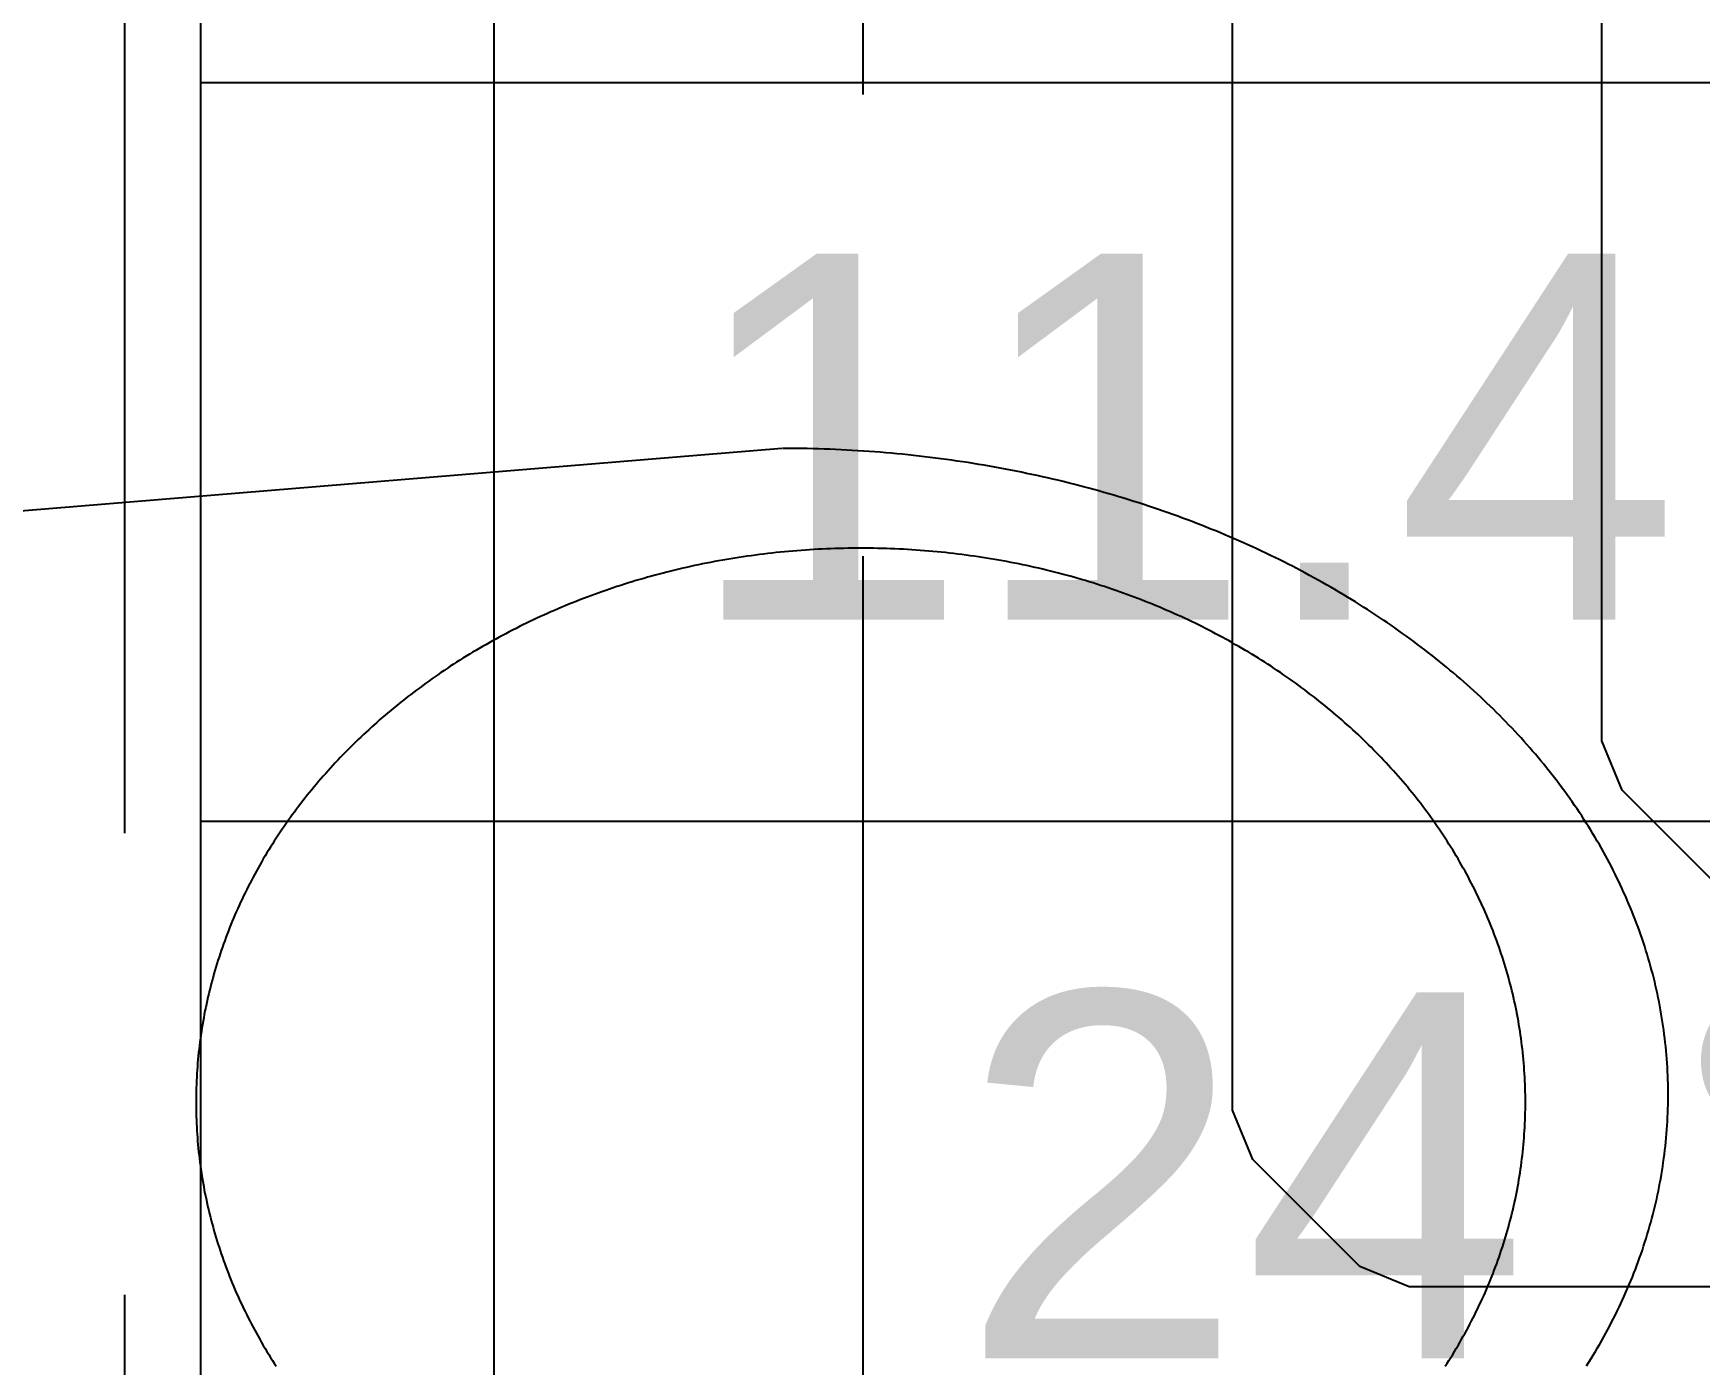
# Model space of a CAD drawing. Header units: millimetres. Extents: x 90740 to 167944, y -39332 to 25855.
# Drawn here: x 100143.1 to 100594.4, y 1480.2 to 1840.6 of the extents above; entities that cross this region are included whole.
import ezdxf

# ---------------------------------------------------------------- set-up
doc = ezdxf.new("R2010")
doc.units = ezdxf.units.MM
doc.linetypes.add('DASH', pattern=[75, 50, -25])
doc.layers.add('1__NP___MIESTNOSTIUK', color=7, linetype='Continuous')
doc.layers.add('PODLAHOVKA', color=7, linetype='Continuous')
doc.layers.add('XR$1$STANDARD', color=252, linetype='Continuous', lineweight=25)
doc.styles.add('ARIAL', font='arial.ttf')

# ---------------------------------------------------------------- blocks, each defined once
blk = doc.blocks.new('A$C90b3fe5d')
at = {"layer": 'XR$1$STANDARD', "linetype": 'Continuous', "lineweight": -2}
for p, q in [((1070.18, 5189.28), (742.23, 5162.25)), ((1070.8, 5189.28), (1070.38, 5189.28)), ((1072.35, 5189.27), (1070.8, 5189.28)), ((1073.9, 5189.26), (1072.35, 5189.27)), ((1075.44, 5189.24), (1073.9, 5189.26)), ((1076.99, 5189.21), (1075.44, 5189.24)), ((1078.53, 5189.17), (1076.99, 5189.21)), ((1080.07, 5189.13), (1078.53, 5189.17)), ((1081.61, 5189.08), (1080.07, 5189.13)), ((1083.14, 5189.03), (1081.61, 5189.08)), ((1084.68, 5188.96), (1083.14, 5189.03)), ((1086.21, 5188.89), (1084.68, 5188.96)), ((1087.73, 5188.82), (1086.21, 5188.89)), ((1089.26, 5188.73), (1087.73, 5188.82)), ((1090.78, 5188.64), (1089.26, 5188.73)), ((1092.3, 5188.54), (1090.78, 5188.64)), ((1093.82, 5188.44), (1092.3, 5188.54)), ((1095.33, 5188.33), (1093.82, 5188.44)), ((1096.84, 5188.21), (1095.33, 5188.33)), ((1098.35, 5188.08), (1096.84, 5188.21)), ((1099.85, 5187.95), (1098.35, 5188.08)), ((1101.36, 5187.81), (1099.85, 5187.95)), ((1102.86, 5187.67), (1101.36, 5187.81)), ((1104.35, 5187.52), (1102.86, 5187.67)), ((1105.85, 5187.36), (1104.35, 5187.52)), ((1107.34, 5187.19), (1105.85, 5187.36)), ((1108.83, 5187.02), (1107.34, 5187.19)), ((1110.31, 5186.84), (1108.83, 5187.02)), ((1111.79, 5186.66), (1110.31, 5186.84)), ((1113.27, 5186.46), (1111.79, 5186.66)), ((1114.74, 5186.26), (1113.27, 5186.46)), ((1116.22, 5186.06), (1114.74, 5186.26)), ((1117.69, 5185.85), (1116.22, 5186.06)), ((1119.15, 5185.63), (1117.69, 5185.85)), ((1120.61, 5185.41), (1119.15, 5185.63)), ((1122.07, 5185.17), (1120.61, 5185.41)), ((1123.53, 5184.94), (1122.07, 5185.17)), ((1124.98, 5184.69), (1123.53, 5184.94)), ((1126.43, 5184.44), (1124.98, 5184.69)), ((1127.87, 5184.19), (1126.43, 5184.44)), ((1129.32, 5183.92), (1127.87, 5184.19)), ((1130.76, 5183.65), (1129.32, 5183.92)), ((1132.19, 5183.38), (1130.76, 5183.65)), ((1133.62, 5183.1), (1132.19, 5183.38)), ((1135.05, 5182.81), (1133.62, 5183.1)), ((1136.47, 5182.51), (1135.05, 5182.81)), ((1137.9, 5182.21), (1136.47, 5182.51)), ((1139.31, 5181.91), (1137.9, 5182.21)), ((1140.73, 5181.59), (1139.31, 5181.91)), ((1142.14, 5181.27), (1140.73, 5181.59)), ((1143.54, 5180.95), (1142.14, 5181.27)), ((1144.94, 5180.62), (1143.54, 5180.95)), ((1146.34, 5180.28), (1144.94, 5180.62)), ((1147.74, 5179.94), (1146.34, 5180.28)), ((1149.13, 5179.59), (1147.74, 5179.94)), ((1150.52, 5179.23), (1149.13, 5179.59)), ((1151.9, 5178.87), (1150.52, 5179.23)), ((1153.28, 5178.5), (1151.9, 5178.87)), ((1154.65, 5178.13), (1153.28, 5178.5)), ((1156.02, 5177.75), (1154.65, 5178.13)), ((1157.39, 5177.36), (1156.02, 5177.75)), ((1158.75, 5176.97), (1157.39, 5177.36)), ((1160.11, 5176.58), (1158.75, 5176.97)), ((1161.47, 5176.17), (1160.11, 5176.58)), ((1162.82, 5175.76), (1161.47, 5176.17)), ((1164.17, 5175.35), (1162.82, 5175.76)), ((1165.51, 5174.93), (1164.17, 5175.35)), ((1166.85, 5174.5), (1165.51, 5174.93)), ((1168.18, 5174.07), (1166.85, 5174.5)), ((1169.51, 5173.63), (1168.18, 5174.07)), ((1170.83, 5173.19), (1169.51, 5173.63)), ((1172.16, 5172.74), (1170.83, 5173.19)), ((1173.47, 5172.28), (1172.16, 5172.74)), ((1174.78, 5171.82), (1173.47, 5172.28)), ((1176.09, 5171.36), (1174.78, 5171.82)), ((1177.39, 5170.89), (1176.09, 5171.36)), ((1178.69, 5170.41), (1177.39, 5170.89)), ((1179.99, 5169.93), (1178.69, 5170.41)), ((1181.28, 5169.44), (1179.99, 5169.93)), ((1182.56, 5168.94), (1181.28, 5169.44)), ((1183.84, 5168.44), (1182.56, 5168.94)), ((1185.12, 5167.94), (1183.84, 5168.44)), ((1186.39, 5167.43), (1185.12, 5167.94)), ((1187.66, 5166.91), (1186.39, 5167.43)), ((1188.92, 5166.39), (1187.66, 5166.91)), ((1190.17, 5165.87), (1188.92, 5166.39)), ((1191.43, 5165.33), (1190.17, 5165.87)), ((1192.67, 5164.8), (1191.43, 5165.33)), ((1193.92, 5164.26), (1192.67, 5164.8)), ((1195.15, 5163.71), (1193.92, 5164.26)), ((1196.39, 5163.15), (1195.15, 5163.71)), ((1197.61, 5162.6), (1196.39, 5163.15)), ((1198.84, 5162.03), (1197.61, 5162.6)), ((1048.71, 5157.98), (1047.63, 5157.76)), ((1049.79, 5158.2), (1048.71, 5157.98)), ((1050.88, 5158.41), (1049.79, 5158.2)), ((1051.97, 5158.61), (1050.88, 5158.41)), ((1053.06, 5158.82), (1051.97, 5158.61)), ((1054.16, 5159.01), (1053.06, 5158.82)), ((1055.26, 5159.2), (1054.16, 5159.01)), ((1056.35, 5159.39), (1055.26, 5159.2)), ((1057.46, 5159.57), (1056.35, 5159.39)), ((1058.56, 5159.74), (1057.46, 5159.57)), ((1059.67, 5159.91), (1058.56, 5159.74)), ((1060.78, 5160.07), (1059.67, 5159.91)), ((1061.89, 5160.22), (1060.78, 5160.07)), ((1063, 5160.38), (1061.89, 5160.22)), ((1064.12, 5160.52), (1063, 5160.38)), ((1065.24, 5160.66), (1064.12, 5160.52)), ((1066.36, 5160.79), (1065.24, 5160.66)), ((1067.48, 5160.92), (1066.36, 5160.79)), ((1068.61, 5161.04), (1067.48, 5160.92)), ((1069.73, 5161.16), (1068.61, 5161.04)), ((1070.86, 5161.27), (1069.73, 5161.16)), ((1071.99, 5161.38), (1070.86, 5161.27)), ((1073.13, 5161.47), (1071.99, 5161.38)), ((1074.26, 5161.57), (1073.13, 5161.47)), ((1075.4, 5161.66), (1074.26, 5161.57)), ((1076.54, 5161.74), (1075.4, 5161.66)), ((1077.68, 5161.81), (1076.54, 5161.74)), ((1078.83, 5161.88), (1077.68, 5161.81)), ((1079.97, 5161.94), (1078.83, 5161.88)), ((1081.12, 5162), (1079.97, 5161.94)), ((1082.27, 5162.05), (1081.12, 5162)), ((1083.42, 5162.1), (1082.27, 5162.05)), ((1084.57, 5162.14), (1083.42, 5162.1)), ((1085.73, 5162.17), (1084.57, 5162.14)), ((1086.89, 5162.2), (1085.73, 5162.17)), ((1088.04, 5162.22), (1086.89, 5162.2)), ((1089.21, 5162.24), (1088.04, 5162.22)), ((1090.37, 5162.25), (1089.21, 5162.24)), ((1091.53, 5162.25), (1090.37, 5162.25)), ((1092.7, 5162.25), (1091.53, 5162.25)), ((1091.53, 5162.25), (1091.53, 5162.25)), ((1093.86, 5162.24), (1092.7, 5162.25)), ((1095.02, 5162.22), (1093.86, 5162.24)), ((1096.18, 5162.2), (1095.02, 5162.22)), ((1097.33, 5162.17), (1096.18, 5162.2)), ((1098.49, 5162.14), (1097.33, 5162.17)), ((1099.64, 5162.1), (1098.49, 5162.14)), ((1100.79, 5162.05), (1099.64, 5162.1)), ((1101.94, 5162), (1100.79, 5162.05)), ((1103.09, 5161.94), (1101.94, 5162)), ((1104.24, 5161.88), (1103.09, 5161.94)), ((1105.38, 5161.81), (1104.24, 5161.88)), ((1106.52, 5161.74), (1105.38, 5161.81)), ((1107.66, 5161.66), (1106.52, 5161.74)), ((1108.8, 5161.57), (1107.66, 5161.66)), ((1109.94, 5161.47), (1108.8, 5161.57)), ((1111.07, 5161.38), (1109.94, 5161.47)), ((1112.2, 5161.27), (1111.07, 5161.38)), ((1113.33, 5161.16), (1112.2, 5161.27)), ((1114.46, 5161.04), (1113.33, 5161.16)), ((1115.58, 5160.92), (1114.46, 5161.04)), ((1116.7, 5160.79), (1115.58, 5160.92)), ((1117.83, 5160.66), (1116.7, 5160.79)), ((1118.94, 5160.52), (1117.83, 5160.66)), ((1120.06, 5160.38), (1118.94, 5160.52)), ((1121.17, 5160.22), (1120.06, 5160.38)), ((1122.29, 5160.07), (1121.17, 5160.22)), ((1123.39, 5159.91), (1122.29, 5160.07)), ((1124.5, 5159.74), (1123.39, 5159.91)), ((1125.61, 5159.57), (1124.5, 5159.74)), ((1126.71, 5159.39), (1125.61, 5159.57)), ((1127.81, 5159.2), (1126.71, 5159.39)), ((1128.91, 5159.01), (1127.81, 5159.2)), ((1130, 5158.82), (1128.91, 5159.01)), ((1131.09, 5158.61), (1130, 5158.82)), ((1132.18, 5158.41), (1131.09, 5158.61)), ((1133.27, 5158.2), (1132.18, 5158.41)), ((1134.35, 5157.98), (1133.27, 5158.2)), ((1135.44, 5157.76), (1134.35, 5157.98)), ((1200.06, 5161.46), (1198.84, 5162.03)), ((1201.27, 5160.89), (1200.06, 5161.46)), ((1202.48, 5160.31), (1201.27, 5160.89)), ((1203.68, 5159.73), (1202.48, 5160.31)), ((1204.88, 5159.14), (1203.68, 5159.73)), ((1206.07, 5158.54), (1204.88, 5159.14)), ((1207.26, 5157.94), (1206.07, 5158.54)), ((1208.44, 5157.34), (1207.26, 5157.94)), ((1030.68, 5153.46), (1029.64, 5153.15)), ((1031.72, 5153.77), (1030.68, 5153.46)), ((1032.76, 5154.07), (1031.72, 5153.77)), ((1033.8, 5154.37), (1032.76, 5154.07)), ((1034.85, 5154.66), (1033.8, 5154.37)), ((1035.9, 5154.95), (1034.85, 5154.66)), ((1036.95, 5155.23), (1035.9, 5154.95)), ((1038.01, 5155.51), (1036.95, 5155.23)), ((1039.06, 5155.78), (1038.01, 5155.51)), ((1040.12, 5156.04), (1039.06, 5155.78)), ((1041.19, 5156.3), (1040.12, 5156.04)), ((1042.25, 5156.56), (1041.19, 5156.3)), ((1043.32, 5156.81), (1042.25, 5156.56)), ((1044.4, 5157.05), (1043.32, 5156.81)), ((1045.47, 5157.29), (1044.4, 5157.05)), ((1046.55, 5157.53), (1045.47, 5157.29)), ((1047.63, 5157.76), (1046.55, 5157.53)), ((1136.52, 5157.53), (1135.44, 5157.76)), ((1137.59, 5157.29), (1136.52, 5157.53)), ((1138.67, 5157.05), (1137.59, 5157.29)), ((1139.74, 5156.81), (1138.67, 5157.05)), ((1140.81, 5156.56), (1139.74, 5156.81)), ((1141.88, 5156.3), (1140.81, 5156.56)), ((1142.94, 5156.04), (1141.88, 5156.3)), ((1144, 5155.78), (1142.94, 5156.04)), ((1145.06, 5155.51), (1144, 5155.78)), ((1146.11, 5155.23), (1145.06, 5155.51)), ((1147.17, 5154.95), (1146.11, 5155.23)), ((1148.22, 5154.66), (1147.17, 5154.95)), ((1149.26, 5154.37), (1148.22, 5154.66)), ((1150.31, 5154.07), (1149.26, 5154.37)), ((1151.35, 5153.77), (1150.31, 5154.07)), ((1152.39, 5153.46), (1151.35, 5153.77)), ((1153.42, 5153.15), (1152.39, 5153.46)), ((1209.61, 5156.73), (1208.44, 5157.34)), ((1210.79, 5156.11), (1209.61, 5156.73)), ((1211.95, 5155.49), (1210.79, 5156.11)), ((1213.11, 5154.87), (1211.95, 5155.49)), ((1214.27, 5154.24), (1213.11, 5154.87)), ((1215.42, 5153.61), (1214.27, 5154.24)), ((1216.56, 5152.97), (1215.42, 5153.61)), ((1017.45, 5149), (1016.46, 5148.62)), ((1018.45, 5149.37), (1017.45, 5149)), ((1019.45, 5149.74), (1018.45, 5149.37)), ((1020.46, 5150.1), (1019.45, 5149.74)), ((1021.47, 5150.46), (1020.46, 5150.1)), ((1022.48, 5150.81), (1021.47, 5150.46)), ((1023.49, 5151.16), (1022.48, 5150.81)), ((1024.51, 5151.51), (1023.49, 5151.16)), ((1025.53, 5151.84), (1024.51, 5151.51)), ((1026.55, 5152.18), (1025.53, 5151.84)), ((1027.58, 5152.51), (1026.55, 5152.18)), ((1028.61, 5152.83), (1027.58, 5152.51)), ((1029.64, 5153.15), (1028.61, 5152.83)), ((1154.45, 5152.83), (1153.42, 5153.15)), ((1155.48, 5152.51), (1154.45, 5152.83)), ((1156.51, 5152.18), (1155.48, 5152.51)), ((1157.53, 5151.84), (1156.51, 5152.18)), ((1158.55, 5151.51), (1157.53, 5151.84)), ((1159.57, 5151.16), (1158.55, 5151.51)), ((1160.58, 5150.81), (1159.57, 5151.16)), ((1161.6, 5150.46), (1160.58, 5150.81)), ((1162.6, 5150.1), (1161.6, 5150.46)), ((1163.61, 5149.74), (1162.6, 5150.1)), ((1164.61, 5149.37), (1163.61, 5149.74)), ((1165.61, 5149), (1164.61, 5149.37)), ((1166.6, 5148.62), (1165.61, 5149)), ((1217.7, 5152.32), (1216.56, 5152.97)), ((1218.84, 5151.67), (1217.7, 5152.32)), ((1219.96, 5151.02), (1218.84, 5151.67)), ((1221.09, 5150.36), (1219.96, 5151.02)), ((1222.2, 5149.7), (1221.09, 5150.36)), ((1223.32, 5149.03), (1222.2, 5149.7)), ((1224.42, 5148.36), (1223.32, 5149.03)), ((1006.69, 5144.58), (1005.73, 5144.14)), ((1007.65, 5145), (1006.69, 5144.58)), ((1008.62, 5145.42), (1007.65, 5145)), ((1009.59, 5145.84), (1008.62, 5145.42)), ((1010.56, 5146.25), (1009.59, 5145.84)), ((1011.53, 5146.66), (1010.56, 5146.25)), ((1012.51, 5147.06), (1011.53, 5146.66)), ((1013.49, 5147.46), (1012.51, 5147.06)), ((1014.48, 5147.85), (1013.49, 5147.46)), ((1015.47, 5148.24), (1014.48, 5147.85)), ((1016.46, 5148.62), (1015.47, 5148.24)), ((1167.6, 5148.24), (1166.6, 5148.62)), ((1168.58, 5147.85), (1167.6, 5148.24)), ((1169.57, 5147.46), (1168.58, 5147.85)), ((1170.55, 5147.06), (1169.57, 5147.46)), ((1171.53, 5146.66), (1170.55, 5147.06)), ((1172.5, 5146.25), (1171.53, 5146.66)), ((1173.48, 5145.84), (1172.5, 5146.25)), ((1174.45, 5145.42), (1173.48, 5145.84)), ((1175.41, 5145), (1174.45, 5145.42)), ((1176.37, 5144.58), (1175.41, 5145)), ((1177.33, 5144.14), (1176.37, 5144.58)), ((1225.52, 5147.68), (1224.42, 5148.36)), ((1226.62, 5146.99), (1225.52, 5147.68)), ((1227.71, 5146.31), (1226.62, 5146.99)), ((1228.79, 5145.62), (1227.71, 5146.31)), ((1229.87, 5144.92), (1228.79, 5145.62)), ((1230.94, 5144.22), (1229.87, 5144.92)), ((997.27, 5140.06), (996.35, 5139.58)), ((998.2, 5140.53), (997.27, 5140.06)), ((999.12, 5141), (998.2, 5140.53)), ((1000.06, 5141.46), (999.12, 5141)), ((1000.99, 5141.92), (1000.06, 5141.46)), ((1001.94, 5142.38), (1000.99, 5141.92)), ((1002.88, 5142.82), (1001.94, 5142.38)), ((1003.83, 5143.27), (1002.88, 5142.82)), ((1004.78, 5143.71), (1003.83, 5143.27)), ((1005.73, 5144.14), (1004.78, 5143.71)), ((1178.28, 5143.71), (1177.33, 5144.14)), ((1179.24, 5143.27), (1178.28, 5143.71)), ((1180.18, 5142.82), (1179.24, 5143.27)), ((1181.13, 5142.38), (1180.18, 5142.82)), ((1182.07, 5141.92), (1181.13, 5142.38)), ((1183.01, 5141.46), (1182.07, 5141.92)), ((1183.94, 5141), (1183.01, 5141.46)), ((1184.87, 5140.53), (1183.94, 5141)), ((1185.79, 5140.06), (1184.87, 5140.53)), ((1186.72, 5139.58), (1185.79, 5140.06)), ((1232.01, 5143.51), (1230.94, 5144.22)), ((1233.07, 5142.8), (1232.01, 5143.51)), ((1234.12, 5142.09), (1233.07, 5142.8)), ((1235.17, 5141.37), (1234.12, 5142.09)), ((1236.21, 5140.64), (1235.17, 5141.37)), ((1237.25, 5139.91), (1236.21, 5140.64)), ((1238.28, 5139.18), (1237.25, 5139.91)), ((989.1, 5135.61), (988.22, 5135.1)), ((990, 5136.12), (989.1, 5135.61)), ((990.89, 5136.63), (990, 5136.12)), ((991.79, 5137.13), (990.89, 5136.63)), ((992.7, 5137.63), (991.79, 5137.13)), ((993.6, 5138.13), (992.7, 5137.63)), ((994.51, 5138.62), (993.6, 5138.13)), ((995.43, 5139.1), (994.51, 5138.62)), ((996.35, 5139.58), (995.43, 5139.1)), ((1187.63, 5139.1), (1186.72, 5139.58)), ((1188.55, 5138.62), (1187.63, 5139.1)), ((1189.46, 5138.13), (1188.55, 5138.62)), ((1190.37, 5137.63), (1189.46, 5138.13)), ((1191.27, 5137.13), (1190.37, 5137.63)), ((1192.17, 5136.63), (1191.27, 5137.13)), ((1193.07, 5136.12), (1192.17, 5136.63)), ((1193.96, 5135.61), (1193.07, 5136.12)), ((1194.85, 5135.1), (1193.96, 5135.61)), ((1239.3, 5138.44), (1238.28, 5139.18)), ((1240.32, 5137.7), (1239.3, 5138.44)), ((1241.33, 5136.96), (1240.32, 5137.7)), ((1242.34, 5136.2), (1241.33, 5136.96)), ((1243.34, 5135.45), (1242.34, 5136.2)), ((1244.33, 5134.69), (1243.34, 5135.45)), ((981.25, 5130.81), (980.4, 5130.26)), ((982.11, 5131.36), (981.25, 5130.81)), ((982.97, 5131.91), (982.11, 5131.36)), ((983.83, 5132.45), (982.97, 5131.91)), ((984.7, 5132.99), (983.83, 5132.45)), ((985.58, 5133.52), (984.7, 5132.99)), ((986.45, 5134.05), (985.58, 5133.52)), ((987.33, 5134.57), (986.45, 5134.05)), ((988.22, 5135.1), (987.33, 5134.57)), ((1195.73, 5134.57), (1194.85, 5135.1)), ((1196.61, 5134.05), (1195.73, 5134.57)), ((1197.49, 5133.52), (1196.61, 5134.05)), ((1198.36, 5132.99), (1197.49, 5133.52)), ((1199.23, 5132.45), (1198.36, 5132.99)), ((1200.09, 5131.91), (1199.23, 5132.45)), ((1200.95, 5131.36), (1200.09, 5131.91)), ((1201.81, 5130.81), (1200.95, 5131.36)), ((1202.66, 5130.26), (1201.81, 5130.81)), ((1245.32, 5133.93), (1244.33, 5134.69)), ((1246.3, 5133.16), (1245.32, 5133.93)), ((1247.28, 5132.39), (1246.3, 5133.16)), ((1248.24, 5131.61), (1247.28, 5132.39)), ((1249.21, 5130.83), (1248.24, 5131.61)), ((1250.16, 5130.04), (1249.21, 5130.83)), ((974.55, 5126.26), (973.73, 5125.67)), ((975.38, 5126.84), (974.55, 5126.26)), ((976.2, 5127.42), (975.38, 5126.84)), ((977.03, 5128), (976.2, 5127.42)), ((977.87, 5128.57), (977.03, 5128)), ((978.71, 5129.13), (977.87, 5128.57)), ((979.55, 5129.7), (978.71, 5129.13)), ((980.4, 5130.26), (979.55, 5129.7)), ((1203.51, 5129.7), (1202.66, 5130.26)), ((1204.35, 5129.13), (1203.51, 5129.7)), ((1205.19, 5128.57), (1204.35, 5129.13)), ((1206.03, 5128), (1205.19, 5128.57)), ((1206.86, 5127.42), (1206.03, 5128)), ((1207.69, 5126.84), (1206.86, 5127.42)), ((1208.51, 5126.26), (1207.69, 5126.84)), ((1209.33, 5125.67), (1208.51, 5126.26)), ((1251.11, 5129.25), (1250.16, 5130.04)), ((1252.06, 5128.46), (1251.11, 5129.25)), ((1252.99, 5127.66), (1252.06, 5128.46)), ((1253.92, 5126.86), (1252.99, 5127.66)), ((1254.85, 5126.06), (1253.92, 5126.86)), ((968.91, 5122.06), (968.13, 5121.45)), ((969.71, 5122.67), (968.91, 5122.06)), ((970.5, 5123.28), (969.71, 5122.67)), ((971.3, 5123.88), (970.5, 5123.28)), ((972.11, 5124.48), (971.3, 5123.88)), ((972.92, 5125.08), (972.11, 5124.48)), ((973.73, 5125.67), (972.92, 5125.08)), ((1210.14, 5125.08), (1209.33, 5125.67)), ((1210.95, 5124.48), (1210.14, 5125.08)), ((1211.76, 5123.88), (1210.95, 5124.48)), ((1212.56, 5123.28), (1211.76, 5123.88)), ((1213.36, 5122.67), (1212.56, 5123.28)), ((1214.15, 5122.06), (1213.36, 5122.67)), ((1214.94, 5121.45), (1214.15, 5122.06)), ((1255.77, 5125.25), (1254.85, 5126.06)), ((1256.68, 5124.43), (1255.77, 5125.25)), ((1257.58, 5123.61), (1256.68, 5124.43)), ((1258.48, 5122.79), (1257.58, 5123.61)), ((1259.37, 5121.96), (1258.48, 5122.79)), ((1260.25, 5121.13), (1259.37, 5121.96)), ((963.49, 5117.68), (962.73, 5117.03)), ((964.25, 5118.31), (963.49, 5117.68)), ((965.02, 5118.95), (964.25, 5118.31)), ((965.79, 5119.58), (965.02, 5118.95)), ((966.56, 5120.21), (965.79, 5119.58)), ((967.34, 5120.83), (966.56, 5120.21)), ((968.13, 5121.45), (967.34, 5120.83)), ((1215.72, 5120.83), (1214.94, 5121.45)), ((1216.5, 5120.21), (1215.72, 5120.83)), ((1217.27, 5119.58), (1216.5, 5120.21)), ((1218.05, 5118.95), (1217.27, 5119.58)), ((1218.81, 5118.31), (1218.05, 5118.95)), ((1219.57, 5117.68), (1218.81, 5118.31)), ((1220.33, 5117.03), (1219.57, 5117.68)), ((1261.13, 5120.3), (1260.25, 5121.13)), ((1262, 5119.46), (1261.13, 5120.3)), ((1262.87, 5118.62), (1262, 5119.46)), ((1263.72, 5117.78), (1262.87, 5118.62)), ((1264.58, 5116.93), (1263.72, 5117.78)), ((958.29, 5113.11), (957.57, 5112.44)), ((959.02, 5113.77), (958.29, 5113.11)), ((959.75, 5114.43), (959.02, 5113.77)), ((960.49, 5115.09), (959.75, 5114.43)), ((961.24, 5115.74), (960.49, 5115.09)), ((961.98, 5116.39), (961.24, 5115.74)), ((962.73, 5117.03), (961.98, 5116.39)), ((1221.08, 5116.39), (1220.33, 5117.03)), ((1221.83, 5115.74), (1221.08, 5116.39)), ((1222.57, 5115.09), (1221.83, 5115.74)), ((1223.31, 5114.43), (1222.57, 5115.09)), ((1224.04, 5113.77), (1223.31, 5114.43)), ((1224.77, 5113.11), (1224.04, 5113.77)), ((1225.49, 5112.44), (1224.77, 5113.11)), ((1265.42, 5116.07), (1264.58, 5116.93)), ((1266.26, 5115.21), (1265.42, 5116.07)), ((1267.09, 5114.35), (1266.26, 5115.21)), ((1267.91, 5113.49), (1267.09, 5114.35)), ((1268.73, 5112.62), (1267.91, 5113.49)), ((953.33, 5108.36), (952.63, 5107.66)), ((954.02, 5109.04), (953.33, 5108.36)), ((954.72, 5109.73), (954.02, 5109.04)), ((955.43, 5110.41), (954.72, 5109.73)), ((956.13, 5111.09), (955.43, 5110.41)), ((956.85, 5111.77), (956.13, 5111.09)), ((957.57, 5112.44), (956.85, 5111.77)), ((1226.21, 5111.77), (1225.49, 5112.44)), ((1226.93, 5111.09), (1226.21, 5111.77)), ((1227.64, 5110.41), (1226.93, 5111.09)), ((1228.34, 5109.73), (1227.64, 5110.41)), ((1229.04, 5109.04), (1228.34, 5109.73)), ((1229.74, 5108.36), (1229.04, 5109.04)), ((1230.43, 5107.66), (1229.74, 5108.36)), ((1269.53, 5111.75), (1268.73, 5112.62)), ((1270.34, 5110.87), (1269.53, 5111.75)), ((1271.13, 5109.99), (1270.34, 5110.87)), ((1271.92, 5109.11), (1271.13, 5109.99)), ((1272.7, 5108.22), (1271.92, 5109.11)), ((1273.47, 5107.33), (1272.7, 5108.22)), ((949.26, 5104.15), (948.6, 5103.43)), ((949.92, 5104.86), (949.26, 5104.15)), ((950.59, 5105.56), (949.92, 5104.86)), ((951.27, 5106.27), (950.59, 5105.56)), ((951.95, 5106.97), (951.27, 5106.27)), ((952.63, 5107.66), (951.95, 5106.97)), ((1231.11, 5106.97), (1230.43, 5107.66)), ((1231.79, 5106.27), (1231.11, 5106.97)), ((1232.47, 5105.56), (1231.79, 5106.27)), ((1233.14, 5104.86), (1232.47, 5105.56)), ((1233.81, 5104.15), (1233.14, 5104.86)), ((1234.47, 5103.43), (1233.81, 5104.15)), ((1274.24, 5106.44), (1273.47, 5107.33)), ((1275, 5105.54), (1274.24, 5106.44)), ((1275.75, 5104.64), (1275, 5105.54)), ((1276.5, 5103.73), (1275.75, 5104.64)), ((1277.23, 5102.82), (1276.5, 5103.73)), ((945.37, 5099.81), (944.74, 5099.08)), ((946.01, 5100.55), (945.37, 5099.81)), ((946.65, 5101.27), (946.01, 5100.55)), ((947.29, 5102), (946.65, 5101.27)), ((947.94, 5102.72), (947.29, 5102)), ((948.6, 5103.43), (947.94, 5102.72)), ((1235.12, 5102.72), (1234.47, 5103.43)), ((1235.77, 5102), (1235.12, 5102.72)), ((1236.42, 5101.27), (1235.77, 5102)), ((1237.06, 5100.55), (1236.42, 5101.27)), ((1237.69, 5099.81), (1237.06, 5100.55)), ((1238.32, 5099.08), (1237.69, 5099.81)), ((1277.96, 5101.91), (1277.23, 5102.82)), ((1278.69, 5100.99), (1277.96, 5101.91)), ((1279.4, 5100.07), (1278.69, 5100.99)), ((1280.11, 5099.15), (1279.4, 5100.07)), ((1280.81, 5098.23), (1280.11, 5099.15)), ((941.07, 5094.61), (940.48, 5093.86)), ((941.67, 5095.36), (941.07, 5094.61)), ((942.27, 5096.11), (941.67, 5095.36)), ((942.88, 5096.86), (942.27, 5096.11)), ((943.5, 5097.6), (942.88, 5096.86)), ((944.12, 5098.34), (943.5, 5097.6)), ((944.74, 5099.08), (944.12, 5098.34)), ((1238.95, 5098.34), (1238.32, 5099.08)), ((1239.57, 5097.6), (1238.95, 5098.34)), ((1240.18, 5096.86), (1239.57, 5097.6)), ((1240.79, 5096.11), (1240.18, 5096.86)), ((1241.39, 5095.36), (1240.79, 5096.11)), ((1241.99, 5094.61), (1241.39, 5095.36)), ((1242.59, 5093.86), (1241.99, 5094.61)), ((1281.51, 5097.3), (1280.81, 5098.23)), ((1282.19, 5096.36), (1281.51, 5097.3)), ((1282.87, 5095.43), (1282.19, 5096.36)), ((1283.54, 5094.49), (1282.87, 5095.43)), ((938.16, 5090.8), (937.59, 5090.03)), ((938.73, 5091.57), (938.16, 5090.8)), ((939.31, 5092.33), (938.73, 5091.57)), ((939.89, 5093.1), (939.31, 5092.33)), ((940.48, 5093.86), (939.89, 5093.1)), ((1243.17, 5093.1), (1242.59, 5093.86)), ((1243.76, 5092.33), (1243.17, 5093.1)), ((1244.33, 5091.57), (1243.76, 5092.33)), ((1244.91, 5090.8), (1244.33, 5091.57)), ((1245.47, 5090.03), (1244.91, 5090.8)), ((1284.2, 5093.54), (1283.54, 5094.49)), ((1284.86, 5092.6), (1284.2, 5093.54)), ((1285.51, 5091.65), (1284.86, 5092.6)), ((1286.15, 5090.7), (1285.51, 5091.65)), ((1286.78, 5089.74), (1286.15, 5090.7)), ((934.84, 5086.13), (934.31, 5085.34)), ((935.38, 5086.91), (934.84, 5086.13)), ((935.92, 5087.7), (935.38, 5086.91)), ((936.47, 5088.48), (935.92, 5087.7)), ((937.03, 5089.25), (936.47, 5088.48)), ((937.59, 5090.03), (937.03, 5089.25)), ((1246.03, 5089.25), (1245.47, 5090.03)), ((1246.59, 5088.48), (1246.03, 5089.25)), ((1247.14, 5087.7), (1246.59, 5088.48)), ((1247.68, 5086.91), (1247.14, 5087.7)), ((1248.22, 5086.13), (1247.68, 5086.91)), ((1248.76, 5085.34), (1248.22, 5086.13)), ((1287.4, 5088.78), (1286.78, 5089.74)), ((1288.02, 5087.82), (1287.4, 5088.78)), ((1288.63, 5086.85), (1288.02, 5087.82)), ((1289.23, 5085.89), (1288.63, 5086.85)), ((1289.82, 5084.91), (1289.23, 5085.89)), ((931.72, 5081.34), (931.22, 5080.54)), ((932.23, 5082.15), (931.72, 5081.34)), ((932.74, 5082.95), (932.23, 5082.15)), ((933.26, 5083.75), (932.74, 5082.95)), ((933.78, 5084.54), (933.26, 5083.75)), ((934.31, 5085.34), (933.78, 5084.54)), ((1249.28, 5084.54), (1248.76, 5085.34)), ((1249.81, 5083.75), (1249.28, 5084.54)), ((1250.32, 5082.95), (1249.81, 5083.75)), ((1250.83, 5082.15), (1250.32, 5082.95)), ((1251.34, 5081.34), (1250.83, 5082.15)), ((1251.84, 5080.54), (1251.34, 5081.34)), ((1290.41, 5083.94), (1289.82, 5084.91)), ((1290.99, 5082.96), (1290.41, 5083.94)), ((1291.56, 5081.98), (1290.99, 5082.96)), ((1292.12, 5081), (1291.56, 5081.98)), ((929.28, 5077.28), (928.81, 5076.46)), ((929.76, 5078.1), (929.28, 5077.28)), ((930.24, 5078.91), (929.76, 5078.1)), ((930.73, 5079.73), (930.24, 5078.91)), ((931.22, 5080.54), (930.73, 5079.73)), ((1252.33, 5079.73), (1251.84, 5080.54)), ((1252.82, 5078.91), (1252.33, 5079.73)), ((1253.3, 5078.1), (1252.82, 5078.91)), ((1253.78, 5077.28), (1253.3, 5078.1)), ((1254.25, 5076.46), (1253.78, 5077.28)), ((1292.67, 5080.01), (1292.12, 5081)), ((1293.22, 5079.02), (1292.67, 5080.01)), ((1293.76, 5078.03), (1293.22, 5079.02)), ((1294.29, 5077.03), (1293.76, 5078.03)), ((1294.81, 5076.03), (1294.29, 5077.03)), ((926.54, 5072.31), (926.11, 5071.47)), ((926.98, 5073.15), (926.54, 5072.31)), ((927.43, 5073.98), (926.98, 5073.15)), ((927.89, 5074.81), (927.43, 5073.98)), ((928.35, 5075.63), (927.89, 5074.81)), ((928.81, 5076.46), (928.35, 5075.63)), ((1254.72, 5075.63), (1254.25, 5076.46)), ((1255.18, 5074.81), (1254.72, 5075.63)), ((1255.63, 5073.98), (1255.18, 5074.81)), ((1256.08, 5073.15), (1255.63, 5073.98)), ((1256.52, 5072.31), (1256.08, 5073.15)), ((1256.96, 5071.47), (1256.52, 5072.31)), ((1295.32, 5075.03), (1294.81, 5076.03)), ((1295.83, 5074.03), (1295.32, 5075.03)), ((1296.32, 5073.02), (1295.83, 5074.03)), ((1296.81, 5072.01), (1296.32, 5073.02)), ((924.42, 5068.1), (924.02, 5067.25)), ((924.83, 5068.95), (924.42, 5068.1)), ((925.25, 5069.79), (924.83, 5068.95)), ((925.68, 5070.63), (925.25, 5069.79)), ((926.11, 5071.47), (925.68, 5070.63)), ((1257.39, 5070.63), (1256.96, 5071.47)), ((1257.81, 5069.79), (1257.39, 5070.63)), ((1258.23, 5068.95), (1257.81, 5069.79)), ((1258.64, 5068.1), (1258.23, 5068.95)), ((1259.05, 5067.25), (1258.64, 5068.1)), ((1297.29, 5070.99), (1296.81, 5072.01)), ((1297.77, 5069.98), (1297.29, 5070.99)), ((1298.23, 5068.96), (1297.77, 5069.98)), ((1298.69, 5067.94), (1298.23, 5068.96)), ((1299.13, 5066.91), (1298.69, 5067.94)), ((922.45, 5063.82), (922.08, 5062.96)), ((922.84, 5064.68), (922.45, 5063.82)), ((923.22, 5065.54), (922.84, 5064.68)), ((923.62, 5066.4), (923.22, 5065.54)), ((924.02, 5067.25), (923.62, 5066.4)), ((1259.45, 5066.4), (1259.05, 5067.25)), ((1259.84, 5065.54), (1259.45, 5066.4)), ((1260.23, 5064.68), (1259.84, 5065.54)), ((1260.61, 5063.82), (1260.23, 5064.68)), ((1260.98, 5062.96), (1260.61, 5063.82)), ((1299.57, 5065.89), (1299.13, 5066.91)), ((1300, 5064.86), (1299.57, 5065.89)), ((1300.42, 5063.83), (1300, 5064.86)), ((1300.84, 5062.79), (1300.42, 5063.83)), ((920.29, 5058.61), (919.96, 5057.73)), ((920.64, 5059.48), (920.29, 5058.61)), ((920.99, 5060.36), (920.64, 5059.48)), ((921.35, 5061.23), (920.99, 5060.36)), ((921.71, 5062.1), (921.35, 5061.23)), ((922.08, 5062.96), (921.71, 5062.1)), ((1261.35, 5062.1), (1260.98, 5062.96)), ((1261.72, 5061.23), (1261.35, 5062.1)), ((1262.07, 5060.36), (1261.72, 5061.23)), ((1262.42, 5059.48), (1262.07, 5060.36)), ((1262.77, 5058.61), (1262.42, 5059.48)), ((1263.11, 5057.73), (1262.77, 5058.61)), ((1301.24, 5061.75), (1300.84, 5062.79)), ((1301.64, 5060.71), (1301.24, 5061.75)), ((1302.03, 5059.67), (1301.64, 5060.71)), ((1302.41, 5058.62), (1302.03, 5059.67)), ((1302.78, 5057.58), (1302.41, 5058.62)), ((918.67, 5054.2), (918.36, 5053.31)), ((918.98, 5055.09), (918.67, 5054.2)), ((919.3, 5055.97), (918.98, 5055.09)), ((919.62, 5056.85), (919.3, 5055.97)), ((919.96, 5057.73), (919.62, 5056.85)), ((1263.44, 5056.85), (1263.11, 5057.73)), ((1263.76, 5055.97), (1263.44, 5056.85)), ((1264.08, 5055.09), (1263.76, 5055.97)), ((1264.4, 5054.2), (1264.08, 5055.09)), ((1264.7, 5053.31), (1264.4, 5054.2)), ((1303.14, 5056.53), (1302.78, 5057.58)), ((1303.49, 5055.47), (1303.14, 5056.53)), ((1303.84, 5054.42), (1303.49, 5055.47)), ((1304.17, 5053.36), (1303.84, 5054.42)), ((917.2, 5049.74), (916.92, 5048.84)), ((917.48, 5050.63), (917.2, 5049.74)), ((917.77, 5051.53), (917.48, 5050.63)), ((918.06, 5052.42), (917.77, 5051.53)), ((918.36, 5053.31), (918.06, 5052.42)), ((1265, 5052.42), (1264.7, 5053.31)), ((1265.3, 5051.53), (1265, 5052.42)), ((1265.58, 5050.63), (1265.3, 5051.53)), ((1265.86, 5049.74), (1265.58, 5050.63)), ((1266.14, 5048.84), (1265.86, 5049.74)), ((1304.5, 5052.3), (1304.17, 5053.36)), ((1304.82, 5051.24), (1304.5, 5052.3)), ((1305.13, 5050.17), (1304.82, 5051.24)), ((1305.43, 5049.11), (1305.13, 5050.17)), ((915.89, 5045.22), (915.65, 5044.31)), ((916.14, 5046.12), (915.89, 5045.22)), ((916.4, 5047.03), (916.14, 5046.12)), ((916.66, 5047.93), (916.4, 5047.03)), ((916.92, 5048.84), (916.66, 5047.93)), ((1266.41, 5047.93), (1266.14, 5048.84)), ((1266.67, 5047.03), (1266.41, 5047.93)), ((1266.92, 5046.12), (1266.67, 5047.03)), ((1267.17, 5045.22), (1266.92, 5046.12)), ((1267.41, 5044.31), (1267.17, 5045.22)), ((1305.72, 5048.04), (1305.43, 5049.11)), ((1306, 5046.96), (1305.72, 5048.04)), ((1306.27, 5045.89), (1306, 5046.96)), ((1306.54, 5044.81), (1306.27, 5045.89)), ((914.75, 5040.64), (914.54, 5039.72)), ((914.97, 5041.56), (914.75, 5040.64)), ((915.19, 5042.48), (914.97, 5041.56)), ((915.42, 5043.39), (915.19, 5042.48)), ((915.65, 5044.31), (915.42, 5043.39)), ((1267.65, 5043.39), (1267.41, 5044.31)), ((1267.87, 5042.48), (1267.65, 5043.39)), ((1268.1, 5041.56), (1267.87, 5042.48)), ((1268.31, 5040.64), (1268.1, 5041.56)), ((1268.52, 5039.72), (1268.31, 5040.64)), ((1306.79, 5043.73), (1306.54, 5044.81)), ((1307.04, 5042.65), (1306.79, 5043.73)), ((1307.28, 5041.57), (1307.04, 5042.65)), ((1307.51, 5040.48), (1307.28, 5041.57)), ((1307.73, 5039.4), (1307.51, 5040.48)), ((913.78, 5036.02), (913.61, 5035.09)), ((913.96, 5036.95), (913.78, 5036.02)), ((914.15, 5037.88), (913.96, 5036.95)), ((914.34, 5038.8), (914.15, 5037.88)), ((914.54, 5039.72), (914.34, 5038.8)), ((1268.72, 5038.8), (1268.52, 5039.72)), ((1268.91, 5037.88), (1268.72, 5038.8)), ((1269.1, 5036.95), (1268.91, 5037.88)), ((1269.28, 5036.02), (1269.1, 5036.95)), ((1269.46, 5035.09), (1269.28, 5036.02)), ((1307.94, 5038.31), (1307.73, 5039.4)), ((1308.14, 5037.21), (1307.94, 5038.31)), ((1308.33, 5036.12), (1308.14, 5037.21)), ((1308.51, 5035.02), (1308.33, 5036.12)), ((913.12, 5032.29), (912.98, 5031.35)), ((913.28, 5033.23), (913.12, 5032.29)), ((913.44, 5034.16), (913.28, 5033.23)), ((913.61, 5035.09), (913.44, 5034.16)), ((1269.62, 5034.16), (1269.46, 5035.09)), ((1269.79, 5033.23), (1269.62, 5034.16)), ((1269.94, 5032.29), (1269.79, 5033.23)), ((1270.09, 5031.35), (1269.94, 5032.29)), ((1308.68, 5033.93), (1308.51, 5035.02)), ((1308.85, 5032.83), (1308.68, 5033.93)), ((1309, 5031.72), (1308.85, 5032.83)), ((1309.15, 5030.62), (1309, 5031.72)), ((912.46, 5027.58), (912.35, 5026.64)), ((912.58, 5028.53), (912.46, 5027.58)), ((912.71, 5029.47), (912.58, 5028.53)), ((912.84, 5030.41), (912.71, 5029.47)), ((912.98, 5031.35), (912.84, 5030.41)), ((1270.23, 5030.41), (1270.09, 5031.35)), ((1270.36, 5029.47), (1270.23, 5030.41)), ((1270.48, 5028.53), (1270.36, 5029.47)), ((1270.6, 5027.58), (1270.48, 5028.53)), ((1270.71, 5026.64), (1270.6, 5027.58)), ((1309.28, 5029.51), (1309.15, 5030.62)), ((1309.41, 5028.4), (1309.28, 5029.51)), ((1309.53, 5027.29), (1309.41, 5028.4)), ((1309.63, 5026.18), (1309.53, 5027.29)), ((911.97, 5022.84), (911.9, 5021.88)), ((912.06, 5023.79), (911.97, 5022.84)), ((912.15, 5024.74), (912.06, 5023.79)), ((912.24, 5025.69), (912.15, 5024.74)), ((912.35, 5026.64), (912.24, 5025.69)), ((1270.82, 5025.69), (1270.71, 5026.64)), ((1270.92, 5024.74), (1270.82, 5025.69)), ((1271.01, 5023.79), (1270.92, 5024.74)), ((1271.09, 5022.84), (1271.01, 5023.79)), ((1271.17, 5021.88), (1271.09, 5022.84)), ((1309.73, 5025.07), (1309.63, 5026.18)), ((1309.82, 5023.95), (1309.73, 5025.07)), ((1309.9, 5022.83), (1309.82, 5023.95)), ((1309.97, 5021.72), (1309.9, 5022.83)), ((911.66, 5018.05), (911.62, 5017.08)), ((911.71, 5019.01), (911.66, 5018.05)), ((911.77, 5019.97), (911.71, 5019.01)), ((911.83, 5020.92), (911.77, 5019.97)), ((911.9, 5021.88), (911.83, 5020.92)), ((1271.24, 5020.92), (1271.17, 5021.88)), ((1271.3, 5019.97), (1271.24, 5020.92)), ((1271.35, 5019.01), (1271.3, 5019.97)), ((1271.4, 5018.05), (1271.35, 5019.01)), ((1271.44, 5017.08), (1271.4, 5018.05)), ((1310.03, 5020.59), (1309.97, 5021.72)), ((1310.08, 5019.47), (1310.03, 5020.59)), ((1310.12, 5018.35), (1310.08, 5019.47)), ((1310.15, 5017.22), (1310.12, 5018.35)), ((911.55, 5014.19), (911.54, 5013.22)), ((911.56, 5015.15), (911.55, 5014.19)), ((911.59, 5016.12), (911.56, 5015.15)), ((911.62, 5017.08), (911.59, 5016.12)), ((1271.47, 5016.12), (1271.44, 5017.08)), ((1271.5, 5015.15), (1271.47, 5016.12)), ((1271.52, 5014.19), (1271.5, 5015.15)), ((1271.53, 5013.22), (1271.52, 5014.19)), ((1310.17, 5016.09), (1310.15, 5017.22)), ((1310.18, 5014.96), (1310.17, 5016.09)), ((1310.17, 5012.7), (1310.18, 5013.83)), ((1310.18, 5013.83), (1310.18, 5014.96)), ((911.54, 5013.22), (911.53, 5012.25)), ((911.53, 5012.25), (911.54, 5011.28)), ((911.54, 5011.28), (911.55, 5010.31)), ((911.55, 5010.31), (911.56, 5009.34)), ((911.56, 5009.34), (911.59, 5008.38)), ((1271.47, 5008.38), (1271.5, 5009.34)), ((1271.5, 5009.34), (1271.52, 5010.31)), ((1271.52, 5010.31), (1271.53, 5011.28)), ((1271.53, 5012.25), (1271.53, 5013.22)), ((1271.53, 5011.28), (1271.53, 5012.25)), ((1310.04, 5008.19), (1310.08, 5009.31)), ((1310.08, 5009.31), (1310.12, 5010.44)), ((1310.12, 5010.44), (1310.15, 5011.57)), ((1310.15, 5011.57), (1310.17, 5012.7)), ((911.59, 5008.38), (911.62, 5007.41)), ((911.62, 5007.41), (911.66, 5006.45)), ((911.66, 5006.45), (911.71, 5005.49)), ((911.71, 5005.49), (911.77, 5004.53)), ((911.77, 5004.53), (911.83, 5003.57)), ((1271.24, 5003.57), (1271.3, 5004.53)), ((1271.3, 5004.53), (1271.35, 5005.49)), ((1271.35, 5005.49), (1271.4, 5006.45)), ((1271.4, 5006.45), (1271.44, 5007.41)), ((1271.44, 5007.41), (1271.47, 5008.38)), ((1309.75, 5003.71), (1309.83, 5004.82)), ((1309.83, 5004.82), (1309.91, 5005.94)), ((1309.91, 5005.94), (1309.98, 5007.06)), ((1309.98, 5007.06), (1310.04, 5008.19)), ((911.83, 5003.57), (911.9, 5002.61)), ((911.9, 5002.61), (911.97, 5001.66)), ((911.97, 5001.66), (912.06, 5000.71)), ((912.06, 5000.71), (912.15, 4999.76)), ((1270.92, 4999.76), (1271.01, 5000.71)), ((1271.01, 5000.71), (1271.09, 5001.66)), ((1271.09, 5001.66), (1271.17, 5002.61)), ((1271.17, 5002.61), (1271.24, 5003.57)), ((1309.31, 4999.26), (1309.43, 5000.37)), ((1309.43, 5000.37), (1309.55, 5001.48)), ((1309.55, 5001.48), (1309.65, 5002.59)), ((1309.65, 5002.59), (1309.75, 5003.71)), ((912.15, 4999.76), (912.24, 4998.81)), ((912.24, 4998.81), (912.35, 4997.86)), ((912.35, 4997.86), (912.46, 4996.91)), ((912.46, 4996.91), (912.58, 4995.97)), ((912.58, 4995.97), (912.71, 4995.02)), ((1270.36, 4995.02), (1270.48, 4995.97)), ((1270.48, 4995.97), (1270.6, 4996.91)), ((1270.6, 4996.91), (1270.71, 4997.86)), ((1270.71, 4997.86), (1270.82, 4998.81)), ((1270.82, 4998.81), (1270.92, 4999.76)), ((1308.71, 4994.84), (1308.88, 4995.94)), ((1308.88, 4995.94), (1309.03, 4997.04)), ((1309.03, 4997.04), (1309.17, 4998.15)), ((1309.17, 4998.15), (1309.31, 4999.26)), ((912.71, 4995.02), (912.84, 4994.08)), ((912.84, 4994.08), (912.98, 4993.14)), ((912.98, 4993.14), (913.12, 4992.21)), ((913.12, 4992.21), (913.28, 4991.27)), ((913.28, 4991.27), (913.44, 4990.34)), ((1269.62, 4990.34), (1269.79, 4991.27)), ((1269.79, 4991.27), (1269.94, 4992.21)), ((1269.94, 4992.21), (1270.09, 4993.14)), ((1270.09, 4993.14), (1270.23, 4994.08)), ((1270.23, 4994.08), (1270.36, 4995.02)), ((1307.97, 4990.45), (1308.17, 4991.54)), ((1308.17, 4991.54), (1308.36, 4992.64)), ((1308.36, 4992.64), (1308.54, 4993.74)), ((1308.54, 4993.74), (1308.71, 4994.84)), ((913.44, 4990.34), (913.61, 4989.4)), ((913.61, 4989.4), (913.78, 4988.47)), ((913.78, 4988.47), (913.96, 4987.55)), ((913.96, 4987.55), (914.15, 4986.62)), ((914.15, 4986.62), (914.34, 4985.7)), ((1268.72, 4985.7), (1268.91, 4986.62)), ((1268.91, 4986.62), (1269.1, 4987.55)), ((1269.1, 4987.55), (1269.28, 4988.47)), ((1269.28, 4988.47), (1269.46, 4989.4)), ((1269.46, 4989.4), (1269.62, 4990.34)), ((1307.08, 4986.1), (1307.32, 4987.18)), ((1307.32, 4987.18), (1307.55, 4988.27)), ((1307.55, 4988.27), (1307.76, 4989.36)), ((1307.76, 4989.36), (1307.97, 4990.45)), ((914.34, 4985.7), (914.54, 4984.77)), ((914.54, 4984.77), (914.75, 4983.85)), ((914.75, 4983.85), (914.97, 4982.93)), ((914.97, 4982.93), (915.19, 4982.02)), ((915.19, 4982.02), (915.42, 4981.1)), ((1267.65, 4981.1), (1267.87, 4982.02)), ((1267.87, 4982.02), (1268.1, 4982.93)), ((1268.1, 4982.93), (1268.31, 4983.85)), ((1268.31, 4983.85), (1268.52, 4984.77)), ((1268.52, 4984.77), (1268.72, 4985.7)), ((1305.77, 4980.71), (1306.05, 4981.78)), ((1306.05, 4981.78), (1306.32, 4982.86)), ((1306.32, 4982.86), (1306.58, 4983.94)), ((1306.58, 4983.94), (1306.84, 4985.02)), ((1306.84, 4985.02), (1307.08, 4986.1)), ((915.42, 4981.1), (915.65, 4980.19)), ((915.65, 4980.19), (915.89, 4979.28)), ((915.89, 4979.28), (916.14, 4978.37)), ((916.14, 4978.37), (916.4, 4977.47)), ((916.4, 4977.47), (916.66, 4976.56)), ((1266.41, 4976.56), (1266.67, 4977.47)), ((1266.67, 4977.47), (1266.92, 4978.37)), ((1266.92, 4978.37), (1267.17, 4979.28)), ((1267.17, 4979.28), (1267.41, 4980.19)), ((1267.41, 4980.19), (1267.65, 4981.1)), ((1304.55, 4976.44), (1304.87, 4977.5)), ((1304.87, 4977.5), (1305.18, 4978.57)), ((1305.18, 4978.57), (1305.48, 4979.64)), ((1305.48, 4979.64), (1305.77, 4980.71)), ((916.66, 4976.56), (916.92, 4975.66)), ((916.92, 4975.66), (917.2, 4974.76)), ((917.2, 4974.76), (917.48, 4973.86)), ((917.48, 4973.86), (917.77, 4972.97)), ((917.77, 4972.97), (918.06, 4972.07)), ((1265, 4972.07), (1265.3, 4972.97)), ((1265.3, 4972.97), (1265.58, 4973.86)), ((1265.58, 4973.86), (1265.86, 4974.76)), ((1265.86, 4974.76), (1266.14, 4975.66)), ((1266.14, 4975.66), (1266.41, 4976.56)), ((1303.2, 4972.21), (1303.55, 4973.26)), ((1303.55, 4973.26), (1303.89, 4974.32)), ((1303.89, 4974.32), (1304.23, 4975.38)), ((1304.23, 4975.38), (1304.55, 4976.44)), ((918.06, 4972.07), (918.36, 4971.18)), ((918.36, 4971.18), (918.67, 4970.29)), ((918.67, 4970.29), (918.98, 4969.41)), ((918.98, 4969.41), (919.3, 4968.52)), ((919.3, 4968.52), (919.62, 4967.64)), ((1263.44, 4967.64), (1263.76, 4968.52)), ((1263.76, 4968.52), (1264.08, 4969.41)), ((1264.08, 4969.41), (1264.4, 4970.29)), ((1264.4, 4970.29), (1264.7, 4971.18)), ((1264.7, 4971.18), (1265, 4972.07)), ((1301.7, 4968.02), (1302.09, 4969.06)), ((1302.09, 4969.06), (1302.47, 4970.11)), ((1302.47, 4970.11), (1302.84, 4971.16)), ((1302.84, 4971.16), (1303.2, 4972.21)), ((919.62, 4967.64), (919.96, 4966.76)), ((919.96, 4966.76), (920.29, 4965.89)), ((920.29, 4965.89), (920.64, 4965.01)), ((920.64, 4965.01), (920.99, 4964.14)), ((920.99, 4964.14), (921.35, 4963.27)), ((1261.72, 4963.27), (1262.07, 4964.14)), ((1262.07, 4964.14), (1262.42, 4965.01)), ((1262.42, 4965.01), (1262.77, 4965.89)), ((1262.77, 4965.89), (1263.11, 4966.76)), ((1263.11, 4966.76), (1263.44, 4967.64)), ((1299.64, 4962.84), (1300.07, 4963.87)), ((1300.07, 4963.87), (1300.49, 4964.9)), ((1300.49, 4964.9), (1300.91, 4965.94)), ((1300.91, 4965.94), (1301.31, 4966.98)), ((1301.31, 4966.98), (1301.7, 4968.02)), ((921.35, 4963.27), (921.71, 4962.4)), ((921.71, 4962.4), (922.08, 4961.54)), ((922.08, 4961.54), (922.45, 4960.67)), ((922.45, 4960.67), (922.84, 4959.81)), ((922.84, 4959.81), (923.22, 4958.95)), ((1259.84, 4958.95), (1260.23, 4959.81)), ((1260.23, 4959.81), (1260.61, 4960.67)), ((1260.61, 4960.67), (1260.98, 4961.54)), ((1260.98, 4961.54), (1261.35, 4962.4)), ((1261.35, 4962.4), (1261.72, 4963.27)), ((1297.84, 4958.74), (1298.3, 4959.76)), ((1298.3, 4959.76), (1298.76, 4960.78)), ((1298.76, 4960.78), (1299.21, 4961.81)), ((1299.21, 4961.81), (1299.64, 4962.84)), ((923.22, 4958.95), (923.62, 4958.1)), ((923.62, 4958.1), (924.02, 4957.25)), ((924.02, 4957.25), (924.42, 4956.4)), ((924.42, 4956.4), (924.83, 4955.55)), ((924.83, 4955.55), (925.25, 4954.7)), ((925.25, 4954.7), (925.68, 4953.86)), ((1257.39, 4953.86), (1257.81, 4954.7)), ((1257.81, 4954.7), (1258.23, 4955.55)), ((1258.23, 4955.55), (1258.64, 4956.4)), ((1258.64, 4956.4), (1259.05, 4957.25)), ((1259.05, 4957.25), (1259.45, 4958.1)), ((1259.45, 4958.1), (1259.84, 4958.95)), ((1295.91, 4954.69), (1296.4, 4955.7)), ((1296.4, 4955.7), (1296.89, 4956.71)), ((1296.89, 4956.71), (1297.37, 4957.72)), ((1297.37, 4957.72), (1297.84, 4958.74)), ((925.68, 4953.86), (926.11, 4953.02)), ((926.11, 4953.02), (926.54, 4952.18)), ((926.54, 4952.18), (926.98, 4951.35)), ((926.98, 4951.35), (927.43, 4950.52)), ((927.43, 4950.52), (927.89, 4949.69)), ((1255.18, 4949.69), (1255.63, 4950.52)), ((1255.63, 4950.52), (1256.08, 4951.35)), ((1256.08, 4951.35), (1256.52, 4952.18)), ((1256.52, 4952.18), (1256.96, 4953.02)), ((1256.96, 4953.02), (1257.39, 4953.86)), ((1293.31, 4949.69), (1293.84, 4950.69)), ((1293.84, 4950.69), (1294.37, 4951.68)), ((1294.37, 4951.68), (1294.89, 4952.68)), ((1294.89, 4952.68), (1295.4, 4953.69)), ((1295.4, 4953.69), (1295.91, 4954.69)), ((927.89, 4949.69), (928.35, 4948.86)), ((928.35, 4948.86), (928.81, 4948.04)), ((928.81, 4948.04), (929.28, 4947.22)), ((929.28, 4947.22), (929.76, 4946.4)), ((929.76, 4946.4), (930.24, 4945.58)), ((1252.82, 4945.58), (1253.3, 4946.4)), ((1253.3, 4946.4), (1253.78, 4947.22)), ((1253.78, 4947.22), (1254.25, 4948.04)), ((1254.25, 4948.04), (1254.72, 4948.86)), ((1254.72, 4948.86), (1255.18, 4949.69)), ((1290.5, 4944.77), (1291.08, 4945.75)), ((1291.08, 4945.75), (1291.65, 4946.73)), ((1291.65, 4946.73), (1292.21, 4947.71)), ((1292.21, 4947.71), (1292.76, 4948.7)), ((1292.76, 4948.7), (1293.31, 4949.69)), ((930.24, 4945.58), (930.73, 4944.77)), ((930.73, 4944.77), (931.22, 4943.96)), ((931.22, 4943.96), (931.72, 4943.15)), ((931.72, 4943.15), (932.23, 4942.35)), ((932.23, 4942.35), (932.74, 4941.55)), ((932.74, 4941.55), (933.26, 4940.75)), ((1249.81, 4940.75), (1250.32, 4941.55)), ((1250.32, 4941.55), (1250.83, 4942.35)), ((1250.83, 4942.35), (1251.34, 4943.15)), ((1251.34, 4943.15), (1251.84, 4943.96)), ((1251.84, 4943.96), (1252.33, 4944.77)), ((1252.33, 4944.77), (1252.82, 4945.58)), ((1288.12, 4940.88), (1288.72, 4941.85)), ((1288.72, 4941.85), (1289.32, 4942.82)), ((1289.32, 4942.82), (1289.92, 4943.79)), ((1289.92, 4943.79), (1290.5, 4944.77))]:
    blk.add_line(p, q, dxfattribs=at)

msp = doc.modelspace()

# ---------------------------------------------------------------- linework, layer by layer
at = {"layer": '1__NP___MIESTNOSTIUK', "color": 18}
for p, q in [((100188.47, 1827.38), (100188.47, 2027.38)), ((100188.47, 1627.38), (100188.47, 1827.38)), ((100188.47, 1827.38), (101688.47, 1827.38)), ((100188.47, 1827.38), (101688.47, 1827.38)), ((100188.47, 1427.38), (100188.47, 1627.38)), ((100188.47, 1627.38), (101688.47, 1627.38)), ((100188.47, 1627.38), (101688.47, 1627.38))]:
    msp.add_line(p, q, dxfattribs=at)
at = {"layer": 'PODLAHOVKA', "color": 12, "ltscale": 5}
for p, q in [((100267.9, 1349.06), (100267.9, 2754.57)), ((100467.9, 1549.06), (100467.9, 2554.57)), ((100473.42, 1535.73), (100467.9, 1549.06)), ((100502.37, 1506.77), (100473.42, 1535.73)), ((100515.71, 1501.25), (100502.37, 1506.77)), ((100646.57, 1501.25), (100515.71, 1501.25))]:
    msp.add_line(p, q, dxfattribs=at)
at = {"layer": 'PODLAHOVKA', "color": 172, "linetype": 'DASH', "ltscale": 5}
for points in [[(100167.9, 1249.06), (100167.9, 2854.57), (100173.42, 2867.9), (100202.37, 2896.86), (100215.71, 2902.38), (101620.08, 2902.38), (101633.42, 2896.86), (101662.37, 2867.9), (101667.89, 2854.57), (101667.89, 2476.06), (101662.37, 2462.73), (101633.42, 2433.77), (101620.08, 2428.25), (101515.7, 2428.25), (101502.37, 2422.73), (101473.42, 2393.77), (101467.89, 2380.44), (101467.89, 600.19)], [(100594.38, 600.19), (100594.38, 1353.44), (100588.86, 1366.77), (100559.9, 1395.73), (100546.57, 1401.25), (100415.71, 1401.25), (100402.37, 1406.77), (100373.42, 1435.73), (100367.9, 1449.06), (100367.9, 2654.57), (100373.42, 2667.9), (100402.37, 2696.86), (100415.71, 2702.38), (101438.36, 2702.38)], [(100794.38, 800.19), (100794.38, 1553.44), (100788.86, 1566.77), (100759.9, 1595.73), (100746.57, 1601.25), (100615.71, 1601.25), (100602.37, 1606.77), (100573.42, 1635.73), (100567.9, 1649.06), (100567.9, 2454.57), (100573.42, 2467.9), (100602.37, 2496.86), (100615.71, 2502.38), (101020.08, 2502.38), (101033.42, 2496.86), (101062.37, 2467.9), (101067.89, 2454.57), (101067.89, 981.67)]]:
    msp.add_lwpolyline(points, dxfattribs=at)

# ---------------------------------------------------------------- block references
at = {"linetype": 'Continuous'}
msp.add_blockref('A$C90b3fe5d', (99275.67, -3461), dxfattribs=at)

# ---------------------------------------------------------------- texts
at = {"layer": '1__NP___MIESTNOSTIUK', "color": 18, "style": 'ARIAL'}
for s, p in [('11.4 m2', (100319.47, 1681.88)), ('24 °C', (100393.97, 1481.88))]:
    msp.add_text(s, height=99.147, dxfattribs=at).set_placement(p)

doc.saveas('drawing.dxf')
